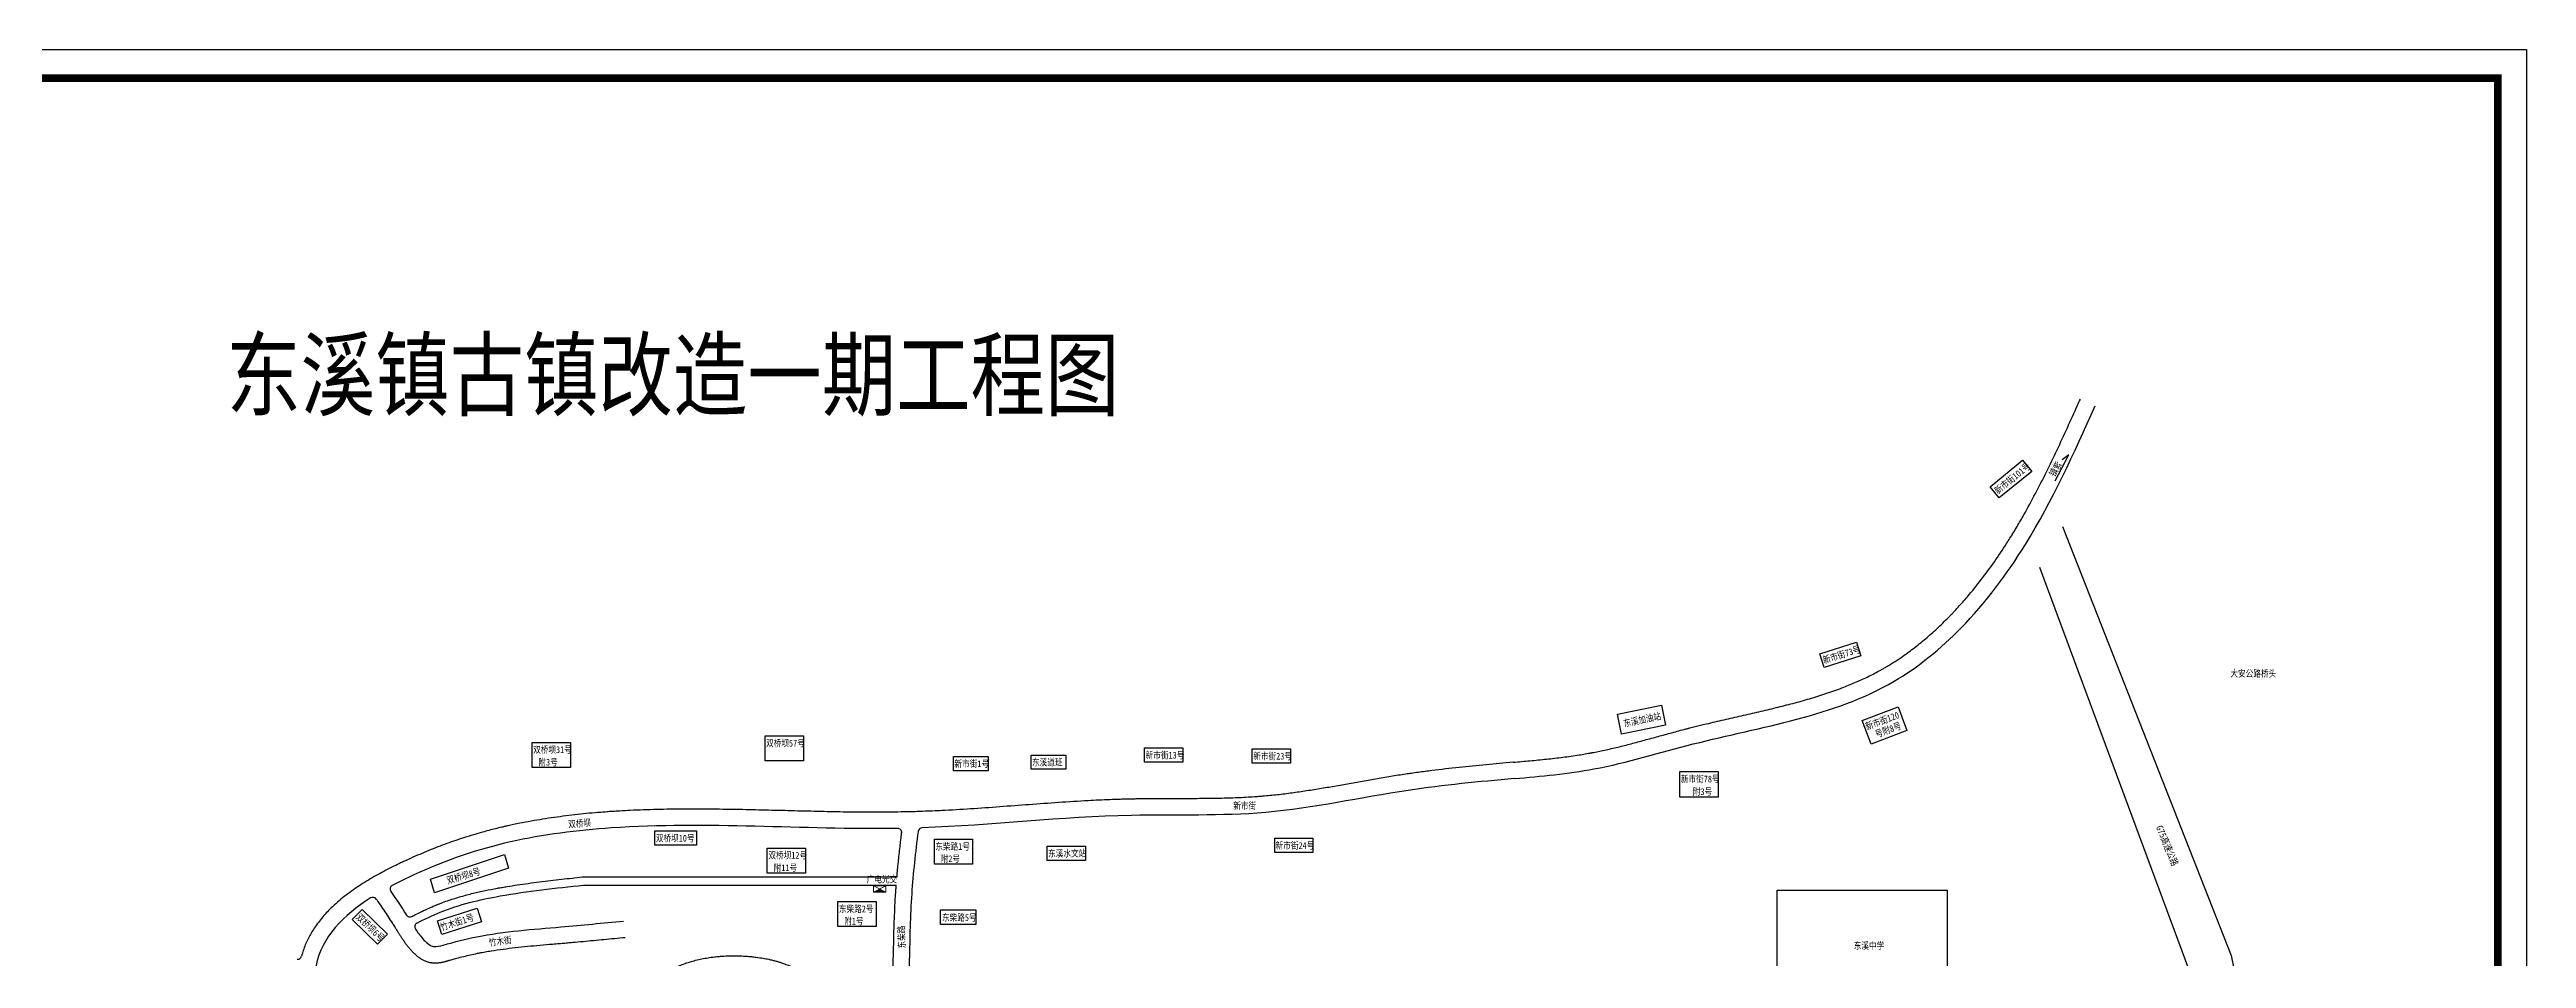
# Model space of a CAD drawing. Header units: millimetres. Extents: x 9364 to 94745, y -5033 to 1060.
# Drawn here: x 92929 to 94745, y -3699 to -3032 of the extents above; entities that cross this region are included whole.
import ezdxf

# ---------------------------------------------------------------- set-up
doc = ezdxf.new("R2010")
doc.units = ezdxf.units.MM
doc.layers.get('0').update_dxf_attribs({"lineweight": 0})
for name, color, linetype in [('2-路缘石线', 253, 'Continuous'), ('新建管道', 7, 'Continuous'), ('边框', 7, 'Continuous')]:
    doc.layers.add(name, color=color, linetype=linetype)
doc.styles.add('仿宋_GB2312', font='', dxfattribs={"width": 0.8})
doc.styles.get('仿宋_GB2312').set_extended_font_data('SimSun')

msp = doc.modelspace()

# ---------------------------------------------------------------- linework, layer by layer
at = {"color": 3}
for p, q in [((93542.4, -3645.8), (93533.5, -3650.4)), ((93533.5, -3645.8), (93542.4, -3650.4))]:
    msp.add_line(p, q, dxfattribs=at)
msp.add_lwpolyline([(93537.9, -3650.4, 8.93, 0, 0), (93537.9, -3648.1, 0, 0, 0)], format="xyseb", dxfattribs=at)
msp.add_lwpolyline([(93533.5, -3645.8), (93542.4, -3645.8), (93542.4, -3650.4), (93533.5, -3650.4)], close=True, dxfattribs=at)
at = {"layer": '2-路缘石线', "linetype": 'ByBlock', "ltscale": 0.5}
for points in [[(94405.3, -3382), (94528.8, -3696.7), (94589.9, -3995.7)], [(94556.6, -4009.1), (94498.7, -3708.9), (94388.6, -3412)]]:
    msp.add_lwpolyline(points, dxfattribs=at)
at = {"layer": '新建管道', "linetype": 'ByBlock', "ltscale": 0.5}
for p, q in [((94399.9, -3348.5), (94409.8, -3329.5)), ((94409.8, -3329.5), (94404.9, -3333.1)), ((93320.1, -3639.2), (93550.7, -3639.2)), ((93320.8, -3645.2), (93550.2, -3645.2))]:
    msp.add_line(p, q, dxfattribs=at)
for points in [[(94352.3, -3352.9), (94376, -3333.4), (94382.7, -3341.6), (94358.9, -3361)], [(94227.4, -3475.5), (94254.2, -3467), (94257.4, -3477), (94230.6, -3485.5)], [(94078.9, -3519.7), (94111.2, -3513), (94114.2, -3527.7), (94081.9, -3534.4)], [(94258.4, -3524.3), (94284.7, -3514.4), (94291.2, -3531.8), (94264.9, -3541.7)], [(93283.1, -3540.4), (93311.2, -3540.4), (93311.2, -3558.8), (93283.1, -3558.8)], [(93454, -3535.6), (93482.1, -3535.6), (93482.1, -3554), (93454, -3554)], [(93592, -3550.8), (93617.5, -3550.8), (93617.5, -3561.3), (93592, -3561.3)], [(93649, -3549.7), (93674.5, -3549.7), (93674.5, -3560.2), (93649, -3560.2)], [(93732.2, -3544.4), (93760.3, -3544.4), (93760.3, -3555), (93732.2, -3555)], [(93811.2, -3545.1), (93839.3, -3545.1), (93839.3, -3555.6), (93811.2, -3555.6)], [(94124.7, -3561.9), (94152.8, -3561.9), (94152.8, -3580.6), (94124.7, -3580.6)], [(93373.1, -3605.4), (93403.8, -3605.4), (93403.8, -3615.9), (93373.1, -3615.9)], [(93578.1, -3611.4), (93606.1, -3611.4), (93606.1, -3629.8), (93578.1, -3629.8)], [(93827.6, -3610.7), (93855.6, -3610.7), (93855.6, -3621.2), (93827.6, -3621.2)], [(93208.6, -3640.8), (93263, -3622.6), (93265.9, -3632.7), (93211.6, -3650.9)], [(93455.6, -3618), (93483.7, -3618), (93483.7, -3636.4), (93455.6, -3636.4)], [(93660.8, -3616.6), (93688.9, -3616.6), (93688.9, -3627.1), (93660.8, -3627.1)], [(94196.1, -3648.9), (94320.6, -3648.9), (94320.6, -3718.1), (94196.1, -3718.1)], [(93158.6, -3663), (93177.2, -3681.1), (93169.8, -3688.6), (93151.3, -3670.5)], [(93213.7, -3671.4), (93242.9, -3662), (93246.1, -3672), (93216.9, -3681.4)], [(93507.3, -3657.2), (93535.4, -3657.2), (93535.4, -3675.6), (93507.3, -3675.6)], [(93582.5, -3663.4), (93608.5, -3663.4), (93608.5, -3674), (93582.5, -3674)]]:
    msp.add_lwpolyline(points, close=True, dxfattribs=at)
for centre, start, end in [((93551.2, -3606.6), 353.1281, 90.8809), ((93569.3, -3606.1), 92.0277, 173.0735), ((93182, -3648.1), 117.7226, 214.2535), ((93166.4, -3657.1), 34.6762, 122.635), ((93193.6, -3665.5), 212.6141, 297.2428), ((93200.1, -3675.7), 117.1044, 213.8733), ((93111.2, -3696.5), 265.8426, 345.1202)]:
    msp.add_arc(centre, 3, start, end, dxfattribs=at)
for points, knots in [([(94002.4, -3555), (94006.6, -3554.6), (94010.7, -3554.3), (94018.8, -3553.5), (94022.9, -3553.1), (94030.9, -3552.3), (94034.9, -3551.8), (94042.9, -3550.8), (94046.9, -3550.2), (94051.5, -3549.5), (94052.3, -3549.4), (94054.6, -3549), (94056.1, -3548.7), (94058, -3548.4), (94058.3, -3548.3), (94058.9, -3548.2), (94059.2, -3548.2), (94059.6, -3548.1), (94059.8, -3548.1), (94060.1, -3548), (94060.3, -3548), (94060.9, -3547.9), (94061.2, -3547.8), (94062.3, -3547.6), (94063, -3547.4), (94065.2, -3547), (94066.7, -3546.7), (94071.4, -3545.7), (94074.7, -3544.9), (94081.2, -3543.4), (94084.4, -3542.6), (94091, -3540.9), (94094.3, -3540), (94100.9, -3538.2), (94104.2, -3537.3), (94110.9, -3535.5), (94114.2, -3534.6), (94121, -3532.7), (94124.4, -3531.8), (94128.6, -3530.7), (94129.4, -3530.5), (94130.5, -3530.2), (94130.8, -3530.1), (94131.4, -3530), (94131.7, -3529.9), (94132.6, -3529.7), (94133.3, -3529.5), (94135.3, -3529), (94136.6, -3528.7), (94140.5, -3527.7), (94143.2, -3527.1), (94150.1, -3525.4), (94154.4, -3524.4), (94162.9, -3522.5), (94167.2, -3521.5), (94175.7, -3519.6), (94180, -3518.6), (94188.4, -3516.6), (94192.6, -3515.6), (94200.9, -3513.5), (94205, -3512.5), (94213.2, -3510.3), (94217.3, -3509.1), (94225.3, -3506.7), (94229.3, -3505.4), (94237.1, -3502.8), (94241, -3501.4), (94248, -3498.7), (94251.1, -3497.4), (94257.2, -3494.8), (94260.2, -3493.4), (94266.1, -3490.5), (94269.1, -3488.9), (94272.7, -3486.9), (94273.5, -3486.5), (94274.6, -3485.8), (94275, -3485.6), (94275.6, -3485.3), (94275.8, -3485.1), (94276.3, -3484.8), (94276.6, -3484.7), (94277.3, -3484.2), (94277.8, -3484), (94279.2, -3483.1), (94280.2, -3482.5), (94283.1, -3480.7), (94285, -3479.4), (94289.9, -3476), (94293, -3473.8), (94299, -3469.2), (94301.9, -3466.8), (94307.7, -3461.9), (94310.5, -3459.4), (94316.1, -3454.2), (94318.9, -3451.5), (94322.2, -3448.2), (94322.8, -3447.6), (94324, -3446.3), (94324.6, -3445.7), (94326.3, -3443.8), (94327.5, -3442.6), (94331, -3438.7), (94333.3, -3436.2), (94339, -3429.4), (94342.4, -3425.3), (94349, -3416.7), (94352.2, -3412.4), (94358.3, -3403.6), (94361.3, -3399.1), (94365.1, -3393.2), (94365.9, -3391.9), (94367.6, -3389.2), (94368.4, -3387.8), (94370.2, -3385), (94371, -3383.5), (94373.6, -3379.2), (94375.3, -3376.3), (94379.8, -3368.2), (94382.6, -3363.1), (94388.1, -3352.6), (94390.8, -3347.3), (94396.1, -3336.6), (94398.7, -3331.2), (94403.8, -3320.4), (94406.3, -3315), (94411.3, -3304), (94413.8, -3298.5), (94416.9, -3291.6), (94417.6, -3290.1), (94418.3, -3288.6)], [0, 0, 0, 0, 1234.873541, 1234.873541, 2469.747082, 2469.747082, 3704.620623, 3704.620623, 4939.494164, 4939.494164, 5179.754968, 5179.754968, 5660.276578, 5660.276578, 5776.472416, 5776.472416, 5849.743759, 5849.743759, 5907.953382, 5907.953382, 5966.163005, 5966.163005, 6082.582251, 6082.582251, 6315.420742, 6315.420742, 6781.097726, 6781.097726, 7816.033499, 7816.033499, 8850.969272, 8850.969272, 9885.905046, 9885.905046, 10920.840819, 10920.840819, 11955.776592, 11955.776592, 12990.712365, 12990.712365, 13232.952893, 13232.952893, 13330.422553, 13330.422553, 13414.067827, 13414.067827, 13612.602145, 13612.602145, 14009.670779, 14009.670779, 14803.808049, 14803.808049, 16096.938963, 16096.938963, 17390.069877, 17390.069877, 18683.200791, 18683.200791, 19976.331705, 19976.331705, 21269.462619, 21269.462619, 22562.593533, 22562.593533, 23855.724447, 23855.724447, 25148.855361, 25148.855361, 26210.843929, 26210.843929, 27272.832497, 27272.832497, 28334.821064, 28334.821064, 28618.73664, 28618.73664, 28755.431305, 28755.431305, 28846.260224, 28846.260224, 28937.089144, 28937.089144, 29118.746983, 29118.746983, 29482.062661, 29482.062661, 30208.694017, 30208.694017, 31397.998604, 31397.998604, 32587.303191, 32587.303191, 33776.607779, 33776.607779, 34965.912366, 34965.912366, 35234.574847, 35234.574847, 35503.237329, 35503.237329, 36040.562292, 36040.562292, 37115.212218, 37115.212218, 38783.32595, 38783.32595, 40451.439683, 40451.439683, 42119.553415, 42119.553415, 42590.148115, 42590.148115, 43105.799099, 43105.799099, 43621.450082, 43621.450082, 44652.752049, 44652.752049, 46462.445038, 46462.445038, 48272.138027, 48272.138027, 50081.831017, 50081.831017, 51891.524006, 51891.524006, 53701.216996, 53701.216996, 54186.445033, 54186.445033, 54186.445033, 54186.445033]), ([(94002.4, -3555), (93995.8, -3555.6), (93989.2, -3556.2), (93976, -3557.5), (93969.4, -3558.1), (93956.2, -3559.5), (93949.6, -3560.3), (93941.2, -3561.3), (93939.6, -3561.6), (93934.5, -3562.2), (93931.1, -3562.7), (93927.1, -3563.3), (93926.5, -3563.3), (93925.2, -3563.5), (93924.5, -3563.6), (93921.9, -3564), (93920, -3564.3), (93914.5, -3565.2), (93910.8, -3565.8), (93903.4, -3567.1), (93899.7, -3567.7), (93892.4, -3569), (93888.7, -3569.6), (93881.4, -3570.9), (93877.8, -3571.6), (93870.5, -3572.9), (93866.9, -3573.5), (93859.6, -3574.7), (93856, -3575.3), (93848.8, -3576.4), (93845.2, -3576.9), (93838.1, -3577.9), (93834.5, -3578.4), (93827.4, -3579.2), (93823.8, -3579.5), (93820, -3579.9), (93819.7, -3579.9), (93819.2, -3579.9), (93819, -3580), (93818.2, -3580), (93817.7, -3580.1), (93816.2, -3580.2), (93815.2, -3580.3), (93812.2, -3580.5), (93810.2, -3580.6), (93803.9, -3581), (93799.6, -3581.2), (93791, -3581.5), (93786.7, -3581.5), (93778, -3581.7), (93773.6, -3581.7), (93764.9, -3581.8), (93760.5, -3581.8), (93751.7, -3581.8), (93747.2, -3581.8), (93738.4, -3581.8), (93733.9, -3581.8), (93728.2, -3581.9), (93727, -3581.9), (93724.7, -3582), (93723.7, -3582), (93722.3, -3582), (93722, -3582), (93721.3, -3582), (93721, -3582), (93720, -3582.1), (93719.3, -3582.1), (93717.3, -3582.1), (93716, -3582.2), (93712, -3582.3), (93709.4, -3582.4), (93701.4, -3582.7), (93696.1, -3582.9), (93683.6, -3583.6), (93676.4, -3584.1), (93662, -3585.1), (93654.8, -3585.6), (93640.4, -3586.7), (93633.3, -3587.2), (93619, -3588.3), (93611.8, -3588.8), (93597.6, -3589.7), (93590.5, -3590.1), (93581.9, -3590.6), (93580.3, -3590.6), (93575.6, -3590.9), (93572.4, -3591), (93568.5, -3591.1), (93567.7, -3591.2), (93566.5, -3591.2), (93566, -3591.2), (93564.7, -3591.3), (93563.9, -3591.3), (93562.4, -3591.3), (93561.6, -3591.4), (93559.2, -3591.4), (93557.7, -3591.4), (93553, -3591.5), (93549.8, -3591.6), (93540.4, -3591.7), (93534.1, -3591.7), (93521.5, -3591.7), (93515.2, -3591.6), (93502.6, -3591.4), (93496.2, -3591.2), (93483.6, -3590.9), (93477.2, -3590.8), (93464.5, -3590.4), (93458.1, -3590.3), (93445.3, -3590), (93439, -3589.8), (93426.1, -3589.6), (93419.7, -3589.5), (93406.9, -3589.4), (93400.4, -3589.4), (93387.5, -3589.4), (93381.1, -3589.5), (93368.1, -3589.9), (93361.6, -3590.1), (93352.6, -3590.5), (93350.1, -3590.7), (93345.8, -3590.9), (93344, -3591), (93340.7, -3591.2), (93339.3, -3591.3), (93336.5, -3591.6), (93335, -3591.7), (93330.7, -3592), (93327.9, -3592.2), (93319.3, -3593), (93313.6, -3593.7), (93302.2, -3595.1), (93296.5, -3595.9), (93285.3, -3597.7), (93279.6, -3598.7), (93272.6, -3600.1), (93271.1, -3600.4), (93268.3, -3601), (93267, -3601.3), (93264.9, -3601.7), (93264.1, -3601.9), (93262.5, -3602.3), (93261.8, -3602.5), (93259.4, -3603), (93257.8, -3603.4), (93253.1, -3604.6), (93249.9, -3605.4), (93242.4, -3607.5), (93238, -3608.8), (93229.3, -3611.6), (93225, -3613.1), (93216.2, -3616.3), (93211.8, -3618), (93203, -3621.6), (93198.6, -3623.5), (93193.3, -3625.9), (93192.5, -3626.3), (93191.5, -3626.7), (93191.2, -3626.9), (93190.8, -3627.1), (93190.5, -3627.2), (93189.8, -3627.5), (93189.3, -3627.7), (93187.9, -3628.4), (93187, -3628.8), (93184.1, -3630.2), (93182.2, -3631.1), (93178.4, -3633.1), (93176.4, -3634), (93172.6, -3636.1), (93170.7, -3637.1), (93166.9, -3639.2), (93165, -3640.3), (93161.2, -3642.6), (93159.4, -3643.8), (93155.7, -3646.1), (93153.9, -3647.4), (93150.3, -3649.9), (93148.5, -3651.2), (93145, -3653.9), (93143.3, -3655.2), (93140, -3658.1), (93138.4, -3659.5), (93135.5, -3662.2), (93134.3, -3663.4), (93131.9, -3665.9), (93130.8, -3667.2), (93128.5, -3669.9), (93127.5, -3671.2), (93125.4, -3674), (93124.4, -3675.4), (93122.6, -3678), (93121.9, -3679.2), (93120.5, -3681.6), (93119.8, -3682.9), (93118.5, -3685.4), (93117.9, -3686.7), (93116.7, -3689.4), (93116.2, -3690.7), (93115.2, -3693.5), (93114.8, -3694.8), (93114.3, -3696.6), (93114.2, -3696.9), (93114.1, -3697.3)], [0, 0, 0, 0, 1980.060091, 1980.060091, 3960.120183, 3960.120183, 5940.180274, 5940.180274, 6442.54577, 6442.54577, 7447.276761, 7447.276761, 7636.477119, 7636.477119, 7843.714243, 7843.714243, 8399.057523, 8399.057523, 9509.744082, 9509.744082, 10620.430642, 10620.430642, 11731.117202, 11731.117202, 12841.803761, 12841.803761, 13952.490321, 13952.490321, 15063.176881, 15063.176881, 16173.86344, 16173.86344, 17284.55, 17284.55, 18395.236559, 18395.236559, 18473.391712, 18473.391712, 18551.546865, 18551.546865, 18707.85717, 18707.85717, 19020.477781, 19020.477781, 19645.719003, 19645.719003, 20965.68688, 20965.68688, 22285.654757, 22285.654757, 23605.622633, 23605.622633, 24925.59051, 24925.59051, 26245.558387, 26245.558387, 27565.526263, 27565.526263, 27931.521457, 27931.521457, 28235.616854, 28235.616854, 28333.665112, 28333.665112, 28431.713369, 28431.713369, 28627.809884, 28627.809884, 29020.002914, 29020.002914, 29804.388974, 29804.388974, 31373.161093, 31373.161093, 33527.018408, 33527.018408, 35680.875724, 35680.875724, 37834.733039, 37834.733039, 39988.590354, 39988.590354, 42142.44767, 42142.44767, 42621.059867, 42621.059867, 43578.284261, 43578.284261, 43817.60656, 43817.60656, 43966.017493, 43966.017493, 44204.900564, 44204.900564, 44443.783635, 44443.783635, 44921.549778, 44921.549778, 45877.082063, 45877.082063, 47788.146632, 47788.146632, 49699.211202, 49699.211202, 51610.275771, 51610.275771, 53521.340341, 53521.340341, 55432.40491, 55432.40491, 57343.46948, 57343.46948, 59254.53405, 59254.53405, 61165.598619, 61165.598619, 63076.663189, 63076.663189, 64987.727758, 64987.727758, 65729.66301, 65729.66301, 66258.51174, 66258.51174, 66676.705508, 66676.705508, 67094.899276, 67094.899276, 67931.286812, 67931.286812, 69604.061883, 69604.061883, 71276.836954, 71276.836954, 72949.612026, 72949.612026, 73393.358668, 73393.358668, 73785.271537, 73785.271537, 74026.469855, 74026.469855, 74267.668172, 74267.668172, 74750.064806, 74750.064806, 75714.858075, 75714.858075, 77063.054941, 77063.054941, 78411.251806, 78411.251806, 79759.448671, 79759.448671, 81107.645536, 81107.645536, 81353.953067, 81353.953067, 81424.899528, 81424.899528, 81495.845988, 81495.845988, 81637.73891, 81637.73891, 81921.524752, 81921.524752, 82489.096437, 82489.096437, 83056.668122, 83056.668122, 83624.239807, 83624.239807, 84191.811493, 84191.811493, 84759.383178, 84759.383178, 85326.954863, 85326.954863, 85894.526548, 85894.526548, 86462.098233, 86462.098233, 87029.669918, 87029.669918, 87479.512739, 87479.512739, 87929.35556, 87929.35556, 88379.198381, 88379.198381, 88829.041202, 88829.041202, 89196.311333, 89196.311333, 89563.581464, 89563.581464, 89930.851596, 89930.851596, 90298.121727, 90298.121727, 90665.391859, 90665.391859, 90755.973289, 90755.973289, 90755.973289, 90755.973289]), ([(94003.5, -3567), (93977.5, -3569.3), (93916.3, -3575), (93823.8, -3596.2), (93704, -3591.1), (93620.3, -3601.3), (93569.2, -3603.1)], [0, 0, 0, 0, 7843.49568, 18424.162136, 28277.402556, 43627.756172, 43627.756172, 43627.756172, 43627.756172]), ([(93551.1, -3603.6), (93481.4, -3604.6), (93386.8, -3596.2), (93266.1, -3611.2), (93215.7, -3628.2), (93185.8, -3642.7), (93180.6, -3645.4)], [45445.748464, 45445.748464, 45445.748464, 45445.748464, 66416.698071, 73886.763206, 81385.351583, 83006.842151, 83006.842151, 83006.842151, 83006.842151]), ([(93550.7, -3639.2), (93551, -3635.6), (93551.3, -3631.9), (93552.1, -3624.6), (93552.5, -3620.9), (93553.3, -3613.7), (93553.7, -3610.3), (93554.1, -3606.9)], [13034.937628, 13034.937628, 13034.937628, 13034.937628, 14107.580967, 14107.580967, 15221.979197, 15221.979197, 16239.437417, 16239.437417, 16239.437417, 16239.437417]), ([(93564.6, -3755.4), (93564.3, -3754.5), (93559.1, -3736.9), (93560, -3701.3), (93560.9, -3652.4), (93564.5, -3621), (93566.4, -3605.8)], [1484.713474, 1484.713474, 1484.713474, 1484.713474, 1749.430798, 7027.688755, 11901.597924, 16502.203552, 16502.203552, 16502.203552, 16502.203552]), ([(93195, -3668.2), (93196, -3667.7), (93197, -3667.1), (93199.9, -3665.7), (93201.7, -3664.8), (93205.5, -3663), (93207.3, -3662.2), (93209.7, -3661.1), (93210.2, -3660.9), (93211.1, -3660.5), (93211.6, -3660.3), (93212.4, -3660), (93212.6, -3659.9), (93213.1, -3659.7), (93213.3, -3659.6), (93213.7, -3659.4), (93213.9, -3659.3), (93214.5, -3659.1), (93214.8, -3659), (93216, -3658.5), (93216.8, -3658.2), (93219.1, -3657.3), (93220.7, -3656.8), (93225.1, -3655.3), (93228.1, -3654.4), (93233.9, -3652.7), (93236.9, -3651.9), (93242.8, -3650.4), (93245.8, -3649.8), (93251.8, -3648.5), (93254.7, -3648), (93258.3, -3647.3), (93258.9, -3647.2), (93260.1, -3647), (93260.7, -3646.9), (93262.5, -3646.6), (93263.7, -3646.4), (93267.4, -3645.8), (93269.8, -3645.4), (93277.6, -3644.2), (93283.1, -3643.5), (93294, -3642.1), (93299.4, -3641.4), (93309.9, -3640.3), (93315, -3639.7), (93320.1, -3639.2)], [863.07108, 863.07108, 863.07108, 863.07108, 1203.791384, 1203.791384, 1805.687077, 1805.687077, 2407.582769, 2407.582769, 2560.51914, 2560.51914, 2705.994757, 2705.994757, 2795.736734, 2795.736734, 2855.54412, 2855.54412, 2915.351506, 2915.351506, 3034.966279, 3034.966279, 3274.195825, 3274.195825, 3752.654916, 3752.654916, 4643.344576, 4643.344576, 5534.034236, 5534.034236, 6424.723896, 6424.723896, 7315.413556, 7315.413556, 7496.116037, 7496.116037, 7676.818518, 7676.818518, 8038.223479, 8038.223479, 8761.033402, 8761.033402, 10393.651376, 10393.651376, 12026.26935, 12026.26935, 13567.288759, 13567.288759, 13567.288759, 13567.288759]), ([(93198.7, -3673), (93204.3, -3670.2), (93223.6, -3660.8), (93264.9, -3651.1), (93300.4, -3647.3), (93320.8, -3645.2)], [972.804709, 972.804709, 972.804709, 972.804709, 2852.842343, 7407.776416, 13567.288759, 13567.288759, 13567.288759, 13567.288759]), ([(93552.5, -3756.7), (93552.4, -3756.5), (93552.4, -3756.4), (93552.3, -3756.3), (93552.3, -3756.2), (93552.3, -3756), (93552.3, -3756), (93552.2, -3755.7), (93552.2, -3755.6), (93552, -3755.1), (93551.9, -3754.8), (93551.7, -3753.9), (93551.5, -3753.3), (93551.1, -3751.4), (93550.8, -3750.2), (93550.3, -3747.7), (93550.1, -3746.5), (93549.6, -3743.5), (93549.3, -3741.8), (93548.9, -3738.3), (93548.7, -3736.6), (93548.4, -3733.2), (93548.2, -3731.5), (93548, -3728.1), (93547.9, -3726.4), (93547.8, -3723), (93547.8, -3721.3), (93547.8, -3718), (93547.7, -3716.3), (93547.8, -3713), (93547.8, -3711.3), (93547.8, -3708.1), (93547.9, -3706.4), (93547.9, -3703.2), (93548, -3701.6), (93548, -3699.8), (93548, -3699.6), (93548, -3699.2), (93548, -3699), (93548, -3698.4), (93548, -3698.1), (93548.1, -3696.9), (93548.1, -3696.1), (93548.1, -3693.8), (93548.2, -3692.2), (93548.3, -3687.6), (93548.4, -3684.5), (93548.5, -3678.3), (93548.6, -3675.1), (93548.8, -3668.9), (93549, -3665.8), (93549.2, -3659.6), (93549.4, -3656.4), (93549.7, -3652.5), (93549.7, -3651.7), (93549.8, -3650.7), (93549.8, -3650.5), (93549.8, -3650), (93549.8, -3649.8), (93549.9, -3649), (93549.9, -3648.6), (93550, -3647.2), (93550.1, -3646.2), (93550.2, -3645.2), (93550.2, -3645.2), (93550.2, -3645.2)], [1700.634444, 1700.634444, 1700.634444, 1700.634444, 1729.436578, 1729.436578, 1750.646038, 1750.646038, 1771.855499, 1771.855499, 1814.27442, 1814.27442, 1899.112262, 1899.112262, 2068.787946, 2068.787946, 2408.139314, 2408.139314, 2747.490682, 2747.490682, 3222.545531, 3222.545531, 3697.600381, 3697.600381, 4172.65523, 4172.65523, 4647.710079, 4647.710079, 5122.764928, 5122.764928, 5597.819777, 5597.819777, 6072.874626, 6072.874626, 6547.929475, 6547.929475, 7022.984325, 7022.984325, 7080.788082, 7080.788082, 7138.59184, 7138.59184, 7254.199356, 7254.199356, 7485.414387, 7485.414387, 7947.844449, 7947.844449, 8872.704573, 8872.704573, 9797.564697, 9797.564697, 10722.424821, 10722.424821, 11647.284945, 11647.284945, 11878.784508, 11878.784508, 11948.434397, 11948.434397, 12018.084287, 12018.084287, 12157.384065, 12157.384065, 12435.983623, 12435.983623, 12447.078616, 12447.078616, 12447.078616, 12447.078616]), ([(93164.7, -3654.6), (93145, -3667.2), (93126.5, -3685.4), (93122.6, -3723.6), (93128.2, -3765.2), (93136.4, -3803.5), (93142.6, -3827.9)], [84683.000322, 84683.000322, 84683.000322, 84683.000322, 91162.431386, 92027.071747, 96111.684031, 103684.875951, 103684.875951, 103684.875951, 103684.875951]), ([(93168.8, -3655.4), (93169.7, -3656.7), (93170.4, -3657.7), (93172.2, -3660.3), (93173.3, -3662), (93175.5, -3665.2), (93176.6, -3666.8), (93178.7, -3670), (93179.7, -3671.7), (93180.9, -3673.5), (93181.1, -3673.8), (93181.6, -3674.5), (93181.9, -3675), (93182.3, -3675.7), (93182.5, -3675.9), (93182.6, -3676.2), (93182.7, -3676.2), (93182.7, -3676.3), (93182.8, -3676.4), (93182.9, -3676.6), (93182.9, -3676.7), (93183.1, -3677), (93183.3, -3677.2), (93183.7, -3677.9), (93183.9, -3678.3), (93184.6, -3679.3), (93185, -3680), (93185.8, -3681.2), (93186.2, -3681.8), (93187, -3683.1), (93187.4, -3683.8), (93188.3, -3685.1), (93188.8, -3685.7), (93189.7, -3687.1), (93190.2, -3687.7), (93191.2, -3689.1), (93191.8, -3689.8), (93192.4, -3690.6), (93192.6, -3690.7), (93192.9, -3691.1), (93193.1, -3691.4), (93193.4, -3691.8), (93193.5, -3691.9), (93193.7, -3692.1), (93193.8, -3692.2), (93193.9, -3692.3), (93193.9, -3692.3), (93194, -3692.4), (93194, -3692.5), (93194.1, -3692.6), (93194.2, -3692.6), (93194.4, -3692.9), (93194.5, -3693), (93194.9, -3693.4), (93195.1, -3693.7), (93195.6, -3694.3), (93195.9, -3694.5), (93196.5, -3695.1), (93196.8, -3695.4), (93197.4, -3696), (93197.7, -3696.3), (93198.4, -3696.8), (93198.7, -3697.1), (93199.4, -3697.7), (93199.7, -3697.9), (93200.3, -3698.4), (93200.7, -3698.6), (93201.3, -3699), (93201.7, -3699.3), (93202.4, -3699.7), (93202.7, -3699.8), (93203.4, -3700.2), (93203.7, -3700.4), (93204.5, -3700.7), (93204.8, -3700.8), (93205.6, -3701.1), (93206, -3701.3), (93206.7, -3701.5), (93207.1, -3701.6), (93207.8, -3701.8), (93208.2, -3701.9), (93208.7, -3701.9), (93208.8, -3702), (93208.9, -3702), (93208.9, -3702), (93209, -3702), (93209.1, -3702), (93209.2, -3702), (93209.3, -3702), (93209.5, -3702.1), (93209.7, -3702.1), (93210.2, -3702.2), (93210.5, -3702.2), (93211.2, -3702.2), (93211.5, -3702.2), (93212.1, -3702.3), (93212.4, -3702.3), (93213, -3702.2), (93213.3, -3702.2), (93213.9, -3702.2), (93214.1, -3702.2), (93214.7, -3702.1), (93214.9, -3702.1), (93215.4, -3702), (93215.7, -3702), (93216.1, -3701.9), (93216.4, -3701.9), (93216.9, -3701.8), (93217.2, -3701.7), (93217.8, -3701.6), (93218.1, -3701.5), (93218.7, -3701.4), (93218.9, -3701.3), (93219.4, -3701.2), (93219.7, -3701.1), (93220.1, -3701), (93220.3, -3700.9), (93220.8, -3700.8), (93221, -3700.7), (93221.2, -3700.7), (93221.2, -3700.7), (93221.2, -3700.7), (93221.2, -3700.7), (93221.3, -3700.7), (93221.3, -3700.6), (93221.4, -3700.6), (93221.5, -3700.6), (93221.7, -3700.5), (93221.9, -3700.5), (93222.3, -3700.4), (93222.6, -3700.3), (93223.4, -3700.1), (93224, -3699.9), (93225.6, -3699.4), (93226.8, -3699.1), (93229.6, -3698.4), (93231.3, -3697.9), (93234.7, -3697.1), (93236.4, -3696.7), (93239.7, -3695.9), (93241.4, -3695.6), (93243.6, -3695.1), (93244, -3695), (93244.9, -3694.9), (93245.2, -3694.8), (93245.9, -3694.6), (93246.3, -3694.6), (93247.4, -3694.4), (93248.1, -3694.2), (93250.3, -3693.8), (93251.7, -3693.6), (93256.1, -3692.9), (93259, -3692.5), (93264.9, -3691.7), (93267.8, -3691.3), (93273.8, -3690.6), (93276.8, -3690.3), (93282.9, -3689.7), (93285.9, -3689.5), (93292.1, -3688.9), (93295.1, -3688.7), (93299, -3688.3), (93299.8, -3688.3), (93302.1, -3688.1), (93303.7, -3687.9), (93305.5, -3687.8), (93305.9, -3687.7), (93306.5, -3687.7), (93306.8, -3687.7), (93307.8, -3687.6), (93308.4, -3687.5), (93310.4, -3687.3), (93311.6, -3687.2), (93315.5, -3686.9), (93318, -3686.7), (93325.7, -3685.9), (93330.8, -3685.5), (93341, -3684.5), (93346.2, -3684), (93351.4, -3683.5)], [232.208643, 232.208643, 232.208643, 232.208643, 593.198347, 593.198347, 1186.396695, 1186.396695, 1779.595042, 1779.595042, 2372.793389, 2372.793389, 2467.577651, 2467.577651, 2657.146173, 2657.146173, 2729.46444, 2729.46444, 2749.395524, 2749.395524, 2769.326608, 2769.326608, 2809.188776, 2809.188776, 2888.913112, 2888.913112, 3048.361784, 3048.361784, 3261.887807, 3261.887807, 3475.413831, 3475.413831, 3688.939855, 3688.939855, 3902.465878, 3902.465878, 4115.991902, 4115.991902, 4329.517925, 4329.517925, 4370.592377, 4370.592377, 4452.741279, 4452.741279, 4489.946844, 4489.946844, 4516.491136, 4516.491136, 4527.732095, 4527.732095, 4538.973054, 4538.973054, 4561.454972, 4561.454972, 4606.418808, 4606.418808, 4684.865, 4684.865, 4763.311191, 4763.311191, 4841.757382, 4841.757382, 4920.203574, 4920.203574, 4998.649765, 4998.649765, 5061.336186, 5061.336186, 5124.022606, 5124.022606, 5186.709026, 5186.709026, 5239.249576, 5239.249576, 5291.790126, 5291.790126, 5344.330676, 5344.330676, 5396.871226, 5396.871226, 5440.961721, 5440.961721, 5485.052216, 5485.052216, 5496.361149, 5496.361149, 5501.352262, 5501.352262, 5506.343374, 5506.343374, 5516.3256, 5516.3256, 5536.290052, 5536.290052, 5576.673966, 5576.673966, 5617.05788, 5617.05788, 5657.441794, 5657.441794, 5697.825707, 5697.825707, 5738.209621, 5738.209621, 5778.593535, 5778.593535, 5818.977449, 5818.977449, 5859.361363, 5859.361363, 5916.586631, 5916.586631, 5973.811899, 5973.811899, 6031.037167, 6031.037167, 6088.262435, 6088.262435, 6145.487703, 6145.487703, 6202.712971, 6202.712971, 6208.140125, 6208.140125, 6213.567279, 6213.567279, 6224.421587, 6224.421587, 6246.130203, 6246.130203, 6289.547435, 6289.547435, 6376.381899, 6376.381899, 6550.050827, 6550.050827, 6897.388684, 6897.388684, 7447.349016, 7447.349016, 7997.309347, 7997.309347, 8547.269679, 8547.269679, 8702.685531, 8702.685531, 8820.227186, 8820.227186, 8937.768842, 8937.768842, 9172.852152, 9172.852152, 9643.018772, 9643.018772, 10565.438083, 10565.438083, 11487.857393, 11487.857393, 12410.276704, 12410.276704, 13332.696015, 13332.696015, 14255.115325, 14255.115325, 14486.946602, 14486.946602, 14950.609155, 14950.609155, 15046.287433, 15046.287433, 15141.965711, 15141.965711, 15333.322267, 15333.322267, 15716.03538, 15716.03538, 16481.461605, 16481.461605, 18012.314056, 18012.314056, 19573.220633, 19573.220633, 19573.220633, 19573.220633]), ([(93197.6, -3677.4), (93199.2, -3679.8), (93202.9, -3684.8), (93209.8, -3691.5), (93224.3, -3687.3), (93254, -3679.7), (93299.2, -3676.5), (93335, -3673), (93350.2, -3671.5)], [3649.680431, 3649.680431, 3649.680431, 3649.680431, 4522.916516, 5499.005754, 6205.007343, 8760.533506, 14961.429042, 19573.220633, 19573.220633, 19573.220633, 19573.220633]), ([(93135.3, -3793), (93135.4, -3792.9), (93135.5, -3792.9), (93135.7, -3792.7), (93136, -3792.5), (93136.3, -3792.3), (93136.4, -3792.2), (93136.5, -3792.1), (93136.6, -3792.1), (93136.8, -3792), (93136.8, -3791.9), (93137, -3791.8), (93137.2, -3791.7), (93137.6, -3791.4), (93137.9, -3791.2), (93138.5, -3790.9), (93138.8, -3790.7), (93139.7, -3790.2), (93140.3, -3789.9), (93141.5, -3789.2), (93142.1, -3788.9), (93143.4, -3788.4), (93144.1, -3788.1), (93145.4, -3787.6), (93146, -3787.3), (93147.3, -3786.9), (93147.9, -3786.6), (93149.1, -3786.3), (93149.5, -3786.1), (93150.4, -3785.9), (93150.9, -3785.7), (93151.8, -3785.5), (93152.2, -3785.4), (93153.2, -3785.1), (93153.6, -3785), (93154.6, -3784.8), (93155.1, -3784.7), (93156, -3784.5), (93156.5, -3784.4), (93157.6, -3784.1), (93158.3, -3784), (93159.7, -3783.7), (93160.4, -3783.6), (93161.8, -3783.3), (93162.5, -3783.2), (93163.8, -3783), (93164.5, -3782.8), (93165.9, -3782.6), (93166.5, -3782.5), (93167.9, -3782.3), (93168.5, -3782.2), (93169.4, -3782), (93169.6, -3782), (93170, -3781.9), (93170.1, -3781.9), (93170.4, -3781.9), (93170.6, -3781.8), (93170.8, -3781.8), (93171, -3781.8), (93171.4, -3781.7), (93171.7, -3781.6), (93172.5, -3781.5), (93173.1, -3781.4), (93174.7, -3781.1), (93175.8, -3780.9), (93179.2, -3780.3), (93181.3, -3779.8), (93187.2, -3778.6), (93190.9, -3777.8), (93198.3, -3776.1), (93201.9, -3775.3), (93209.4, -3773.4), (93213.2, -3772.4), (93220.8, -3770.4), (93224.6, -3769.4), (93232.3, -3767.3), (93236.1, -3766.3), (93240.3, -3765.2), (93240.8, -3765), (93241.6, -3764.8), (93242, -3764.7), (93242.9, -3764.5), (93243.3, -3764.4), (93244.6, -3764), (93245.4, -3763.8), (93247.9, -3763.1), (93249.6, -3762.7), (93256.5, -3760.9), (93261.8, -3759.6), (93277, -3755.7), (93287, -3753.1), (93297.9, -3750.3), (93298.8, -3750.1), (93301.5, -3749.4), (93303.3, -3748.9), (93308.6, -3747.5), (93312.2, -3746.6), (93316.6, -3745.4), (93317.3, -3745.2), (93318.5, -3744.9), (93318.8, -3744.8), (93319.9, -3744.5), (93320.6, -3744.3), (93321.5, -3744.1), (93321.6, -3744.1), (93321.9, -3744), (93322.1, -3743.9), (93322.5, -3743.8), (93322.7, -3743.8), (93323.3, -3743.6), (93323.7, -3743.5), (93325, -3743.1), (93325.9, -3742.9), (93327.6, -3742.4), (93328.5, -3742.1), (93330.2, -3741.6), (93331, -3741.4), (93332.6, -3740.9), (93333.4, -3740.6), (93335, -3740.1), (93335.8, -3739.8), (93337.2, -3739.3), (93337.7, -3739.1), (93338.8, -3738.6), (93339.4, -3738.4), (93340.2, -3738.1), (93340.5, -3738), (93341.3, -3737.6), (93341.9, -3737.3), (93342.6, -3737), (93342.8, -3736.9), (93343.1, -3736.8), (93343.2, -3736.7), (93343.5, -3736.6), (93343.6, -3736.5), (93343.8, -3736.4), (93343.9, -3736.3), (93344.1, -3736.2), (93344.2, -3736.2), (93344.4, -3736.1), (93344.5, -3736), (93344.8, -3735.9), (93345, -3735.8), (93345.8, -3735.3), (93346.4, -3735), (93347.6, -3734.3), (93348.2, -3733.9), (93349.4, -3733.1), (93350.1, -3732.7), (93351.3, -3731.9), (93351.9, -3731.5), (93353.1, -3730.6), (93353.7, -3730.2), (93355, -3729.2), (93355.7, -3728.7), (93357.1, -3727.6), (93357.9, -3727), (93359.3, -3725.9), (93359.9, -3725.4), (93361.1, -3724.5), (93361.7, -3724), (93363.2, -3722.8), (93364, -3722.2), (93365.6, -3720.9), (93366.3, -3720.3), (93367.9, -3719), (93368.7, -3718.4), (93370.2, -3717.2), (93371, -3716.6), (93372.6, -3715.4), (93373.4, -3714.8), (93375.2, -3713.5), (93376.1, -3712.8), (93377.7, -3711.8), (93378.3, -3711.4), (93379.5, -3710.6), (93380.1, -3710.2), (93381.1, -3709.5), (93381.6, -3709.3), (93382.4, -3708.8), (93382.7, -3708.6), (93383.3, -3708.3), (93383.5, -3708.1), (93383.9, -3707.9), (93384, -3707.8), (93384.4, -3707.7), (93384.5, -3707.5), (93384.9, -3707.3), (93385.1, -3707.2), (93385.7, -3706.9), (93386, -3706.7), (93387.4, -3706.1), (93388.3, -3705.6), (93390.2, -3704.7), (93391.2, -3704.3), (93393.5, -3703.3), (93395, -3702.8), (93397.8, -3701.8), (93399.3, -3701.4), (93402.3, -3700.5), (93403.8, -3700.1), (93406.8, -3699.4), (93408.3, -3699.1), (93411.4, -3698.6), (93412.9, -3698.3), (93415.3, -3698), (93416.1, -3697.9), (93417.4, -3697.8), (93418, -3697.7), (93418.9, -3697.6), (93419.3, -3697.6), (93420, -3697.5), (93420.3, -3697.5), (93421, -3697.4), (93421.4, -3697.4), (93422.4, -3697.3), (93423.1, -3697.3), (93425.8, -3697.1), (93427.8, -3697.1), (93431.8, -3697), (93433.8, -3697), (93437.3, -3697.2), (93438.8, -3697.2), (93441.5, -3697.4), (93442.7, -3697.5), (93445.1, -3697.8), (93446.3, -3697.9), (93449.2, -3698.3), (93450.9, -3698.5), (93453.9, -3699), (93455.3, -3699.3), (93457.5, -3699.8), (93458.4, -3700), (93460.2, -3700.4), (93461.1, -3700.7), (93462.8, -3701.1), (93463.6, -3701.4), (93465.1, -3701.8), (93465.9, -3702.1), (93467.8, -3702.7), (93469, -3703.2), (93470.8, -3703.9), (93471.5, -3704.1), (93472.7, -3704.7), (93473.3, -3704.9), (93474.6, -3705.5), (93475.3, -3705.9), (93476.7, -3706.5), (93477.3, -3706.9), (93478.6, -3707.6), (93479.3, -3708), (93480.6, -3708.7), (93481.2, -3709.1), (93482.6, -3710), (93483.3, -3710.6), (93484.8, -3711.6), (93485.5, -3712.2), (93486.9, -3713.4), (93487.6, -3714), (93488.9, -3715.2), (93489.6, -3715.9), (93490.8, -3717.2), (93491.4, -3717.9), (93492.4, -3719.1), (93492.8, -3719.6), (93493.4, -3720.5), (93493.6, -3720.8), (93494.1, -3721.5), (93494.3, -3721.8), (93494.8, -3722.6), (93495.1, -3723), (93495.6, -3723.9), (93495.9, -3724.4), (93496.2, -3725), (93496.3, -3725.2), (93496.4, -3725.5), (93496.5, -3725.6), (93496.6, -3725.9), (93496.7, -3726.1), (93496.8, -3726.3), (93496.9, -3726.4), (93497, -3726.7), (93497.1, -3726.8), (93497.2, -3727.2), (93497.4, -3727.5), (93497.7, -3728.3), (93497.9, -3728.9), (93498.3, -3730.1), (93498.6, -3730.7), (93499, -3732.1), (93499.2, -3732.8), (93499.5, -3733.9), (93499.6, -3734.4), (93499.8, -3735.2), (93499.9, -3735.7), (93500.1, -3737), (93500.3, -3737.9), (93500.5, -3739.5), (93500.6, -3740.2), (93500.8, -3741.6), (93500.8, -3742.2), (93500.9, -3743.4), (93501, -3744), (93501, -3745.3), (93501.1, -3745.9), (93501.1, -3747.1), (93501.1, -3747.6), (93501.1, -3748.8), (93501.2, -3749.3), (93501.2, -3750.6), (93501.1, -3751.4), (93501.1, -3752.9), (93501.1, -3753.6), (93501, -3755.1), (93501, -3755.9), (93500.9, -3757.4), (93500.9, -3758.1), (93500.8, -3759.4), (93500.8, -3760), (93500.7, -3761.1), (93500.7, -3761.6), (93500.6, -3762.6), (93500.5, -3763.1), (93500.5, -3764), (93500.4, -3764.4), (93500.4, -3765), (93500.4, -3765.3), (93500.3, -3765.9), (93500.3, -3766.2), (93500.2, -3767.1), (93500.2, -3767.6), (93500.1, -3768.2)], [79198.562104, 79198.562104, 79198.562104, 79198.562104, 79218.248579, 79218.248579, 79284.172085, 79284.172085, 79312.714096, 79312.714096, 79333.762492, 79333.762492, 79354.810888, 79354.810888, 79396.907679, 79396.907679, 79481.101263, 79481.101263, 79565.294847, 79565.294847, 79733.682014, 79733.682014, 79911.284373, 79911.284373, 80088.886731, 80088.886731, 80266.48909, 80266.48909, 80444.091449, 80444.091449, 80567.77265, 80567.77265, 80691.453852, 80691.453852, 80818.949766, 80818.949766, 80946.445681, 80946.445681, 81075.296135, 81075.296135, 81204.14659, 81204.14659, 81396.540034, 81396.540034, 81588.933478, 81588.933478, 81781.326922, 81781.326922, 81973.720366, 81973.720366, 82166.113809, 82166.113809, 82358.507253, 82358.507253, 82424.190009, 82424.190009, 82466.246981, 82466.246981, 82508.303952, 82508.303952, 82549.834398, 82549.834398, 82633.394686, 82633.394686, 82800.515261, 82800.515261, 83134.756411, 83134.756411, 83803.238711, 83803.238711, 84944.906118, 84944.906118, 86089.524265, 86089.524265, 87295.241915, 87295.241915, 88500.959564, 88500.959564, 89706.677214, 89706.677214, 89838.633677, 89838.633677, 89970.590141, 89970.590141, 90102.546604, 90102.546604, 90366.459532, 90366.459532, 90894.285386, 90894.285386, 92519.132237, 92519.132237, 95612.3915, 95612.3915, 95889.555253, 95889.555253, 96443.882759, 96443.882759, 97552.537771, 97552.537771, 97792.136205, 97792.136205, 97902.985054, 97902.985054, 98124.68275, 98124.68275, 98165.709231, 98165.709231, 98226.931898, 98226.931898, 98288.154566, 98288.154566, 98410.5999, 98410.5999, 98690.196936, 98690.196936, 98969.793972, 98969.793972, 99242.976771, 99242.976771, 99516.15957, 99516.15957, 99789.342368, 99789.342368, 99990.079057, 99990.079057, 100190.815746, 100190.815746, 100294.945441, 100294.945441, 100503.20483, 100503.20483, 100572.213158, 100572.213158, 100625.421836, 100625.421836, 100671.302015, 100671.302015, 100710.06546, 100710.06546, 100748.828905, 100748.828905, 100787.59235, 100787.59235, 100865.11924, 100865.11924, 101109.110723, 101109.110723, 101353.102206, 101353.102206, 101597.093689, 101597.093689, 101841.085172, 101841.085172, 102085.076655, 102085.076655, 102346.56858, 102346.56858, 102654.059655, 102654.059655, 102887.663778, 102887.663778, 103121.267902, 103121.267902, 103436.631962, 103436.631962, 103722.792975, 103722.792975, 104008.953988, 104008.953988, 104295.115001, 104295.115001, 104581.276015, 104581.276015, 104907.237616, 104907.237616, 105103.066544, 105103.066544, 105298.895472, 105298.895472, 105445.419316, 105445.419316, 105549.105948, 105549.105948, 105624.914422, 105624.914422, 105666.79272, 105666.79272, 105724.441853, 105724.441853, 105782.090985, 105782.090985, 105897.389251, 105897.389251, 106180.960012, 106180.960012, 106464.530773, 106464.530773, 106879.105992, 106879.105992, 107293.681212, 107293.681212, 107708.256431, 107708.256431, 108122.83165, 108122.83165, 108537.406869, 108537.406869, 108742.852595, 108742.852595, 108892.819601, 108892.819601, 108982.345395, 108982.345395, 109071.87119, 109071.87119, 109161.396984, 109161.396984, 109340.448573, 109340.448573, 109832.819382, 109832.819382, 110325.190192, 110325.190192, 110693.373264, 110693.373264, 110986.666256, 110986.666256, 111279.959248, 111279.959248, 111693.907865, 111693.907865, 112030.392696, 112030.392696, 112258.383182, 112258.383182, 112486.373668, 112486.373668, 112684.636202, 112684.636202, 112882.898737, 112882.898737, 113195.995886, 113195.995886, 113368.14175, 113368.14175, 113540.287614, 113540.287614, 113729.379997, 113729.379997, 113918.472381, 113918.472381, 114107.564764, 114107.564764, 114296.657147, 114296.657147, 114527.569034, 114527.569034, 114758.48092, 114758.48092, 114991.993133, 114991.993133, 115225.505346, 115225.505346, 115459.017559, 115459.017559, 115616.676982, 115616.676982, 115718.00803, 115718.00803, 115819.339077, 115819.339077, 115948.382565, 115948.382565, 116077.426054, 116077.426054, 116124.034506, 116124.034506, 116163.727501, 116163.727501, 116199.602263, 116199.602263, 116235.477025, 116235.477025, 116271.351787, 116271.351787, 116343.101311, 116343.101311, 116486.600358, 116486.600358, 116666.370973, 116666.370973, 116846.141589, 116846.141589, 116960.746601, 116960.746601, 117075.351613, 117075.351613, 117304.561638, 117304.561638, 117495.214334, 117495.214334, 117655.443799, 117655.443799, 117815.673265, 117815.673265, 117975.902731, 117975.902731, 118123.303441, 118123.303441, 118270.704151, 118270.704151, 118469.494494, 118469.494494, 118668.284838, 118668.284838, 118867.075181, 118867.075181, 119065.865525, 119065.865525, 119216.399758, 119216.399758, 119366.933992, 119366.933992, 119501.338708, 119501.338708, 119607.021558, 119607.021558, 119690.287873, 119690.287873, 119773.554189, 119773.554189, 119928.383445, 119928.383445, 119928.383445, 119928.383445])]:
    msp.add_open_spline(points, degree=3, knots=knots, dxfattribs=at)
msp.add_spline([(94003.5, -3567), (94061.7, -3559.9), (94134.5, -3541.6), (94281.7, -3495.6), (94330.9, -3456.4), (94378, -3395.2), (94429.2, -3293.5)], degree=3, dxfattribs=at)
msp.add_open_spline([(93179.5, -3649.8), (93183.5, -3655.6), (93187.4, -3661.4), (93191.1, -3667.1)], degree=3, dxfattribs=at)
at = {"layer": '边框'}
msp.add_lwpolyline([(91985.9, -3032), (94745.4, -3032), (94745.4, -5032.8), (91985.9, -5032.8)], close=True, dxfattribs=at)
at = {"layer": '边框', "const_width": 5.6}
msp.add_lwpolyline([(92090.9, -3053), (94724.4, -3053), (94724.4, -5011.8), (92090.9, -5011.8)], close=True, dxfattribs=at)

# ---------------------------------------------------------------- texts
at = {"style": '仿宋_GB2312', "width": 0.8}
for s, height, p in [('东溪镇古镇改造一期工程图', 50, (93059, -3295.6)), ('双桥坝57号', 5, (93454.7, -3543.5)), ('双桥坝31号', 5, (93283.9, -3548.3)), ('附3号', 5, (93287.8, -3557.4)), ('新市街1号', 5, (93592.8, -3558.6)), ('东溪道班', 5, (93649.7, -3557.5)), ('新市街13号', 5, (93733, -3552.3)), ('新市街23号', 5, (93811.9, -3553)), ('新市街78号', 5, (94125.4, -3569.8)), ('附3号', 5, (94134.2, -3579.1)), ('新市街', 5, (93797.2, -3589.4)), ('双桥坝10号', 5, (93373.9, -3613.2)), ('东柴路1号', 5, (93578.8, -3619.3)), ('新市街24号', 5, (93828.3, -3618.6)), ('双桥坝12号', 5, (93456.4, -3625.8)), ('附11号', 5, (93460.3, -3634.9)), ('附2号', 5, (93582.7, -3628.3)), ('东溪水文站', 5, (93661.5, -3624.4)), ('东柴路2号', 5, (93508.1, -3665.1)), ('附1号', 5, (93512, -3674.1)), ('东柴路5号', 5, (93583.7, -3671.4)), ('东溪中学', 5, (94252.2, -3692.1))]:
    msp.add_text(s, height=height, dxfattribs=at).set_placement(p)
for s, rotation, p in [('新市街101号', 39.2611, (94357.9, -3358.5)), ('镇紫', 59.9608, (94399.5, -3345.9)), ('新市街73号', 17.5869, (94230.5, -3482.7)), ('大安公路桥头', 359.7086, (94528.3, -3492.3)), ('东溪加油站', 11.9186, (94083.9, -3529.1)), ('新市街120', 20.6198, (94261.9, -3531.4)), ('号附8号', 20.6198, (94269, -3537.1)), ('双桥坝', 4.4275, (93309.8, -3603.1)), ('G75高速公路', 292.5463, (94473.7, -3602.7)), ('双桥坝8号', 16.2144, (93221.4, -3644.3)), ('双桥坝6号', 315.7037, (93153.7, -3669.2)), ('竹木街1号', 17.9488, (93216.8, -3678.7)), ('竹木街', 7.7113, (93251.8, -3689.9)), ('东柴路', 91.9746, (93556.8, -3691.6))]:
    msp.add_text(s, height=5, rotation=rotation, dxfattribs=at).set_placement(p)
at = {"color": 3, "style": '仿宋_GB2312', "width": 0.8}
msp.add_text('广电光交', height=5, dxfattribs=at).set_placement((93528.5, -3643.3))

doc.saveas('drawing.dxf')
